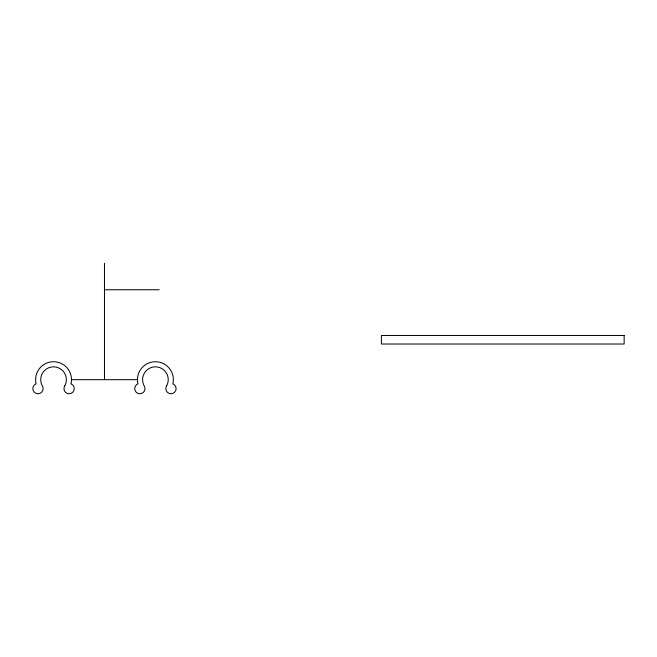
<?xml version="1.0" encoding="UTF-8"?>
<svg xmlns="http://www.w3.org/2000/svg" width="657" height="657" viewBox="0 0 657 657"><rect width="100%" height="100%" fill="white"/><g stroke="black" fill="none" stroke-linecap="round" stroke-linejoin="round"><path stroke-width="0.99" d="M104.479 289.762L159.183 289.762M71.49 379.672L137.461 379.672M104.479 263.252L104.479 379.672M64.731 385.938L64.649 386.086A5.133 5.133 0 0 0 66.743 393.173A5.133 5.133 0 0 0 73.748 390.8A5.133 5.133 0 0 0 71.096 383.893L70.997 383.869A17.953 17.953 0 0 0 53.537 361.72A17.953 17.953 0 0 0 36.086 383.869L35.987 383.893A5.133 5.133 0 0 0 33.335 390.8A5.133 5.133 0 0 0 40.34 393.173A5.133 5.133 0 0 0 42.434 386.086L42.114 385.495A12.82 12.82 0 0 1 53.537 366.852A12.82 12.82 0 0 1 64.969 385.495L64.731 385.938M166.599 385.922L166.517 386.07A5.133 5.133 0 0 0 168.619 393.165A5.133 5.133 0 0 0 175.616 390.784A5.133 5.133 0 0 0 172.972 383.885L172.865 383.852A17.953 17.953 0 0 0 155.413 361.711A17.953 17.953 0 0 0 137.954 383.852L137.855 383.885A5.133 5.133 0 0 0 135.211 390.784A5.133 5.133 0 0 0 142.208 393.165A5.133 5.133 0 0 0 144.31 386.07L143.99 385.478A12.82 12.82 0 0 1 155.413 366.836A12.82 12.82 0 0 1 166.837 385.478L166.599 385.922M624.142 335.472L381.397 335.472L381.389 344.022L624.142 344.022L624.15 335.472"/></g></svg>
